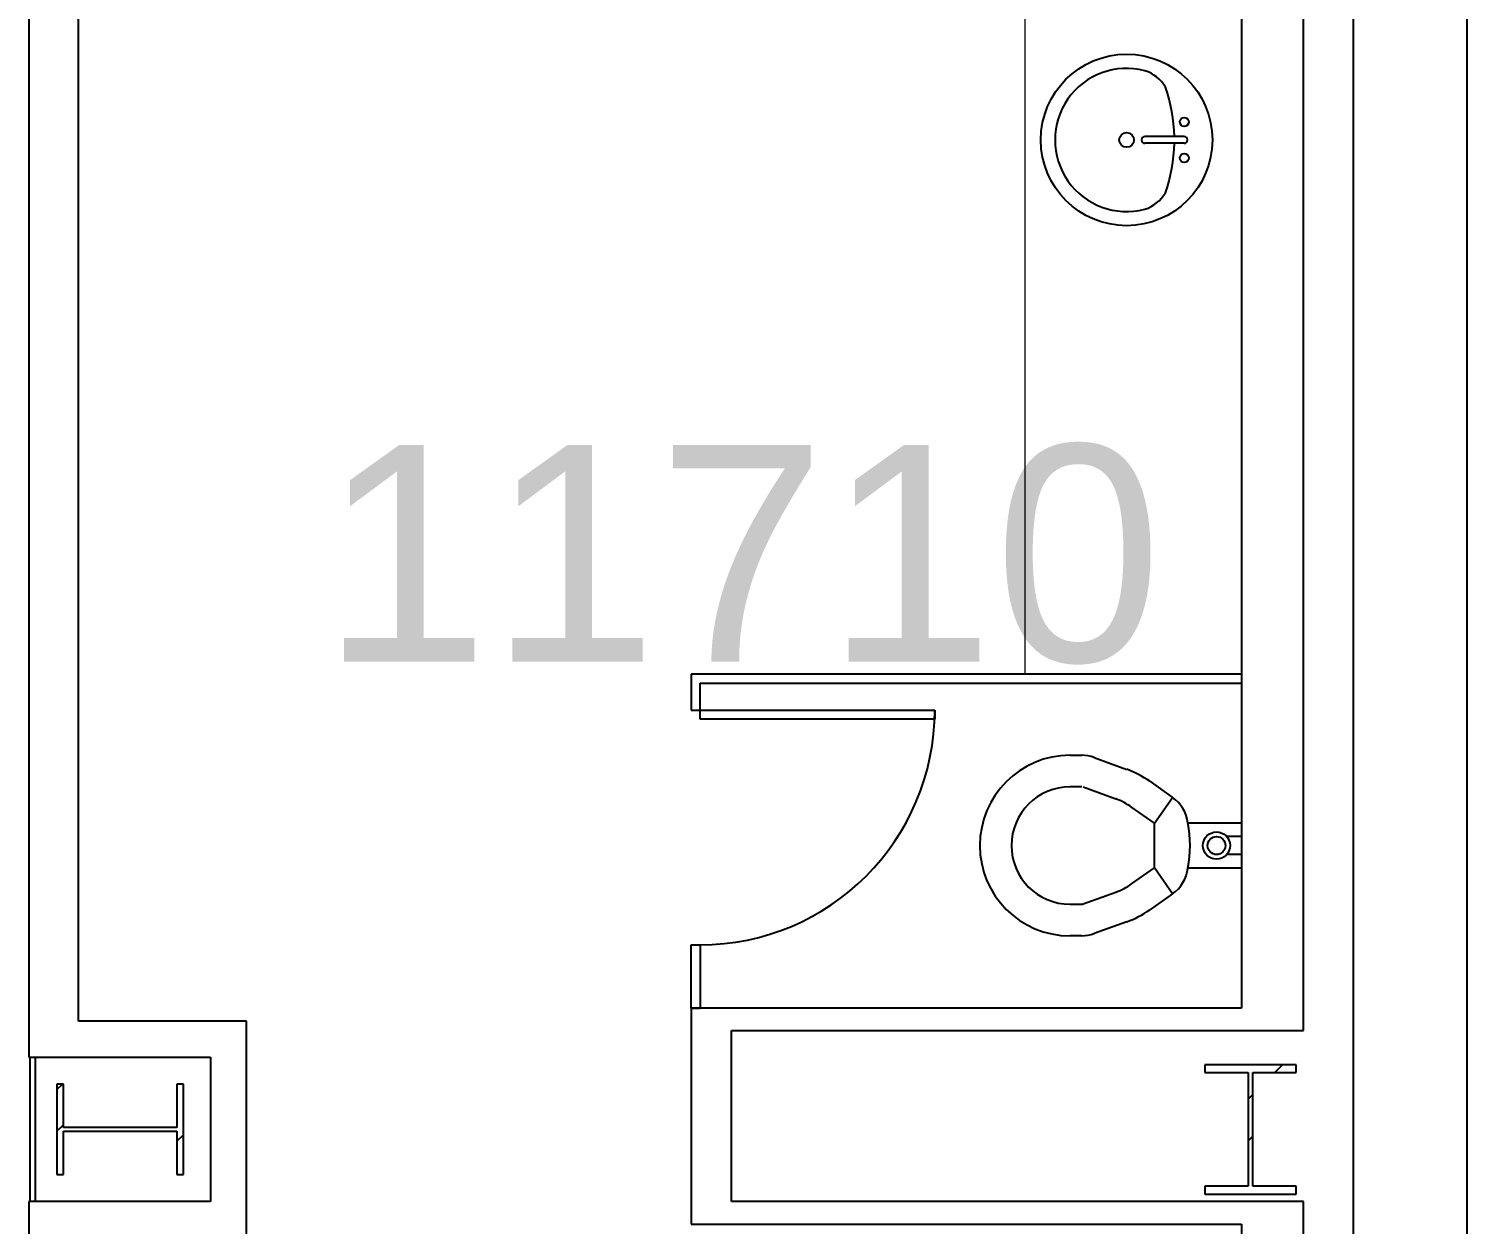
# Model space of a CAD drawing. Header units: inches. Extents: x -60 to 5673, y -29 to 4299.
# Drawn here: x 1983 to 2142.3, y 3073.6 to 3206 of the extents above; entities that cross this region are included whole.
import ezdxf

# ---------------------------------------------------------------- set-up
doc = ezdxf.new("R2010")
doc.units = ezdxf.units.IN
doc.header["$LTSCALE"] = 96
doc.header["$MEASUREMENT"] = 0
for name, color, linetype in [('A-ANNO-ROOM', 4, 'Continuous'), ('A-COLS', 5, 'Continuous'), ('A-FLOR-CASE', 3, 'Continuous'), ('A-FLOR-EVTR', 1, 'Continuous'), ('A-FLOR-PFIX', 2, 'Continuous'), ('A-WALL-FULL', 6, 'Continuous')]:
    doc.layers.add(name, color=color, linetype=linetype)
doc.layers.add('AE-113$0$A-WALL-PATT', color=2, linetype='Continuous', lineweight=9)
doc.styles.add('ARIAL', font='arial.ttf')
pattern_1 = [(0, (0, 0), (30.72, 7.68), [1.267, -21.773, 1.267, -21.773, -122.88]), (0, (0, 0), (30.72, 7.68), [-46.08, 1.267, -44.813, 1.267, -21.773, -53.76]), (0, (0, 0), (30.72, 7.68), [-115.2, 1.267, -14.093, 1.267, -37.133]), (120, (11.52, 3.84), (-22.011075, 22.7643), [1.267, -21.773, 1.267, -21.773, -122.88]), (120, (11.52, 3.84), (-22.011075, 22.7643), [-46.08, 1.267, -44.813, 1.267, -21.773, -53.76]), (120, (11.52, 3.84), (-22.011075, 22.7643), [-115.2, 1.267, -14.093, 1.267, -37.133]), (240, (15.36, 19.2), (-8.708925, -30.4443), [1.267, -21.773, 1.267, -21.773, -122.88]), (240, (15.36, 19.2), (-8.708925, -30.4443), [-46.08, 1.267, -44.813, 1.267, -21.773, -53.76]), (240, (15.36, 19.2), (-8.708925, -30.4443), [-115.2, 1.267, -14.093, 1.267, -37.133])]

msp = doc.modelspace()

# ---------------------------------------------------------------- hatches: boundary and pattern name
at = {"layer": 'A-COLS'}
h = msp.add_hatch(dxfattribs=at)
h.set_pattern_fill('FP_66', color=256, style=0, pattern_type=2)
h.set_pattern_definition([(45, (-0.0003, -2e-06), (-9.503515, 9.503515), []), (45, (-0.0003, 14.4), (-9.503515, 9.503515), [])])
h.paths.add_polyline_path([(2113.26, 3076.92), (2123.39, 3076.92), (2123.39, 3077.78), (2118.58, 3077.78), (2118.58, 3090.38), (2123.39, 3090.38), (2123.39, 3091.23), (2113.26, 3091.23), (2113.26, 3090.38), (2118.07, 3090.38), (2118.07, 3077.78), (2113.26, 3077.78)], flags=0)
h = msp.add_hatch(dxfattribs=at)
h.set_pattern_fill('FP_3', color=256, style=0, pattern_type=2)
h.set_pattern_definition([(45, (0, 0), (-9.503515, 9.503515), []), (45, (0, 14.4), (-9.503515, 9.503515), [])])
h.paths.add_polyline_path([(1986.8, 3079.08), (1986.8, 3083.87), (1999.36, 3083.87), (1999.36, 3079.08), (2000.08, 3079.08), (2000.08, 3089.08), (1999.36, 3089.08), (1999.36, 3084.28), (1986.8, 3084.28), (1986.8, 3089.08), (1986.08, 3089.08), (1986.08, 3079.08)], flags=0)
at = {"layer": 'AE-113$0$A-WALL-PATT', "lineweight": 9}
h = msp.add_hatch(dxfattribs=at)
h.set_pattern_fill('FP_137', color=256, angle=-270, style=0, pattern_type=2)
h.set_pattern_definition([(270, (154091.17, -75712.95), (120, 7e-15), [96, 0, 0, 0]), (270, (154091.17, -75725.44), (120, 7e-15), [96, 0, 0, 0]), (270, (154091.17, -75727.44), (120, 7e-15), [96, 0, 0, 0]), (270, (154091.17, -75729.43), (120, 7e-15), [96, 0, 0, 0]), (270, (154091.17, -75731.44), (120, 7e-15), [96, 0, 0, 0]), (270, (154091.17, -75733.44), (120, 7e-15), [96, 0, 0, 0]), (270, (154091.17, -75735.43), (120, 7e-15), [96, 0, 0, 0]), (270, (154091.17, -75726.43), (120, 7e-15), [96, 0, 0, 0]), (270, (154091.17, -75728.44), (120, 7e-15), [96, 0, 0, 0]), (270, (154091.17, -75730.44), (120, 7e-15), [96, 0, 0, 0]), (270, (154091.17, -75732.43), (120, 7e-15), [96, 0, 0, 0]), (270, (154091.17, -75734.44), (120, 7e-15), [96, 0, 0, 0]), (270, (154091.17, -75736.44), (120, 7e-15), [96, 0, 0, 0]), (270, (154091.17, -75725.95), (120, 7e-15), [96, 0, 0, 0]), (270, (154091.17, -75727.95), (120, 7e-15), [96, 0, 0, 0]), (270, (154091.17, -75729.95), (120, 7e-15), [96, 0, 0, 0]), (270, (154091.17, -75731.95), (120, 7e-15), [96, 0, 0, 0]), (270, (154091.17, -75733.95), (120, 7e-15), [96, 0, 0, 0]), (270, (154091.17, -75735.95), (120, 7e-15), [96, 0, 0, 0]), (270, (154091.17, -75724.95), (120, 7e-15), [96, 0, 0, 0]), (270, (154091.17, -75726.95), (120, 7e-15), [96, 0, 0, 0]), (270, (154091.17, -75728.95), (120, 7e-15), [96, 0, 0, 0]), (270, (154091.17, -75730.95), (120, 7e-15), [96, 0, 0, 0]), (270, (154091.17, -75732.95), (120, 7e-15), [96, 0, 0, 0]), (270, (154091.17, -75734.95), (120, 7e-15), [96, 0, 0, 0]), (270, (154091.17, -75736.95), (120, 7e-15), [96, 0, 0, 0]), (270, (154091.17, -75749.44), (120, 7e-15), [96, 0, 0, 0]), (270, (154091.17, -75751.44), (120, 7e-15), [96, 0, 0, 0]), (270, (154091.17, -75753.43), (120, 7e-15), [96, 0, 0, 0]), (270, (154091.17, -75755.44), (120, 7e-15), [96, 0, 0, 0]), (270, (154091.17, -75757.44), (120, 7e-15), [96, 0, 0, 0]), (270, (154091.17, -75759.43), (120, 7e-15), [96, 0, 0, 0]), (270, (154091.17, -75773.44), (120, 7e-15), [96, 0, 0, 0]), (270, (154091.17, -75775.44), (120, 7e-15), [96, 0, 0, 0]), (270, (154091.17, -75777.43), (120, 7e-15), [96, 0, 0, 0]), (270, (154091.17, -75779.44), (120, 7e-15), [96, 0, 0, 0]), (270, (154091.17, -75781.44), (120, 7e-15), [96, 0, 0, 0]), (270, (154091.17, -75783.43), (120, 7e-15), [96, 0, 0, 0]), (270, (154091.17, -75785.44), (120, 7e-15), [96, 0, 0, 0]), (270, (154091.17, -75787.44), (120, 7e-15), [96, 0, 0, 0]), (270, (154091.17, -75789.43), (120, 7e-15), [96, 0, 0, 0]), (270, (154091.17, -75791.44), (120, 7e-15), [96, 0, 0, 0]), (270, (154091.17, -75793.44), (120, 7e-15), [96, 0, 0, 0]), (270, (154091.17, -75795.43), (120, 7e-15), [96, 0, 0, 0]), (270, (154091.17, -75797.44), (120, 7e-15), [96, 0, 0, 0]), (270, (154091.17, -75799.44), (120, 7e-15), [96, 0, 0, 0]), (270, (154091.17, -75801.43), (120, 7e-15), [96, 0, 0, 0]), (270, (154091.17, -75803.44), (120, 7e-15), [96, 0, 0, 0]), (270, (154091.17, -75805.44), (120, 7e-15), [96, 0, 0, 0]), (270, (154091.17, -75807.43), (120, 7e-15), [96, 0, 0, 0]), (270, (154091.17, -75809.44), (120, 7e-15), [96, 0, 0, 0]), (270, (154091.17, -75811.44), (120, 7e-15), [96, 0, 0, 0]), (270, (154091.17, -75813.43), (120, 7e-15), [96, 0, 0, 0]), (270, (154091.17, -75815.44), (120, 7e-15), [96, 0, 0, 0]), (270, (154091.17, -75817.44), (120, 7e-15), [96, 0, 0, 0]), (270, (154091.17, -75819.43), (120, 7e-15), [96, 0, 0, 0]), (270, (154091.17, -75821.44), (120, 7e-15), [96, 0, 0, 0]), (270, (154091.17, -75823.44), (120, 7e-15), [96, 0, 0, 0]), (270, (154091.17, -75825.43), (120, 7e-15), [96, 0, 0, 0]), (270, (154091.17, -75827.44), (120, 7e-15), [96, 0, 0, 0]), (270, (154091.17, -75829.44), (120, 7e-15), [96, 0, 0, 0]), (270, (154091.17, -75831.43), (120, 7e-15), [96, 0, 0, 0]), (270, (154091.17, -75750.43), (120, 7e-15), [96, 0, 0, 0]), (270, (154091.17, -75752.44), (120, 7e-15), [96, 0, 0, 0]), (270, (154091.17, -75754.44), (120, 7e-15), [96, 0, 0, 0]), (270, (154091.17, -75756.43), (120, 7e-15), [96, 0, 0, 0]), (270, (154091.17, -75758.44), (120, 7e-15), [96, 0, 0, 0]), (270, (154091.17, -75760.44), (120, 7e-15), [96, 0, 0, 0]), (270, (154091.17, -75774.43), (120, 7e-15), [96, 0, 0, 0]), (270, (154091.17, -75776.44), (120, 7e-15), [96, 0, 0, 0]), (270, (154091.17, -75778.44), (120, 7e-15), [96, 0, 0, 0]), (270, (154091.17, -75780.43), (120, 7e-15), [96, 0, 0, 0]), (270, (154091.17, -75782.44), (120, 7e-15), [96, 0, 0, 0]), (270, (154091.17, -75784.44), (120, 7e-15), [96, 0, 0, 0]), (270, (154091.17, -75786.43), (120, 7e-15), [96, 0, 0, 0]), (270, (154091.17, -75788.44), (120, 7e-15), [96, 0, 0, 0]), (270, (154091.17, -75790.44), (120, 7e-15), [96, 0, 0, 0]), (270, (154091.17, -75792.43), (120, 7e-15), [96, 0, 0, 0]), (270, (154091.17, -75794.44), (120, 7e-15), [96, 0, 0, 0]), (270, (154091.17, -75796.44), (120, 7e-15), [96, 0, 0, 0]), (270, (154091.17, -75798.43), (120, 7e-15), [96, 0, 0, 0]), (270, (154091.17, -75800.44), (120, 7e-15), [96, 0, 0, 0]), (270, (154091.17, -75802.44), (120, 7e-15), [96, 0, 0, 0]), (270, (154091.17, -75804.43), (120, 7e-15), [96, 0, 0, 0]), (270, (154091.17, -75806.44), (120, 7e-15), [96, 0, 0, 0]), (270, (154091.17, -75808.44), (120, 7e-15), [96, 0, 0, 0]), (270, (154091.17, -75810.43), (120, 7e-15), [96, 0, 0, 0]), (270, (154091.17, -75812.44), (120, 7e-15), [96, 0, 0, 0]), (270, (154091.17, -75814.44), (120, 7e-15), [96, 0, 0, 0]), (270, (154091.17, -75816.43), (120, 7e-15), [96, 0, 0, 0]), (270, (154091.17, -75818.44), (120, 7e-15), [96, 0, 0, 0]), (270, (154091.17, -75820.44), (120, 7e-15), [96, 0, 0, 0]), (270, (154091.17, -75822.43), (120, 7e-15), [96, 0, 0, 0]), (270, (154091.17, -75824.44), (120, 7e-15), [96, 0, 0, 0]), (270, (154091.17, -75826.44), (120, 7e-15), [96, 0, 0, 0]), (270, (154091.17, -75828.43), (120, 7e-15), [96, 0, 0, 0]), (270, (154091.17, -75830.44), (120, 7e-15), [96, 0, 0, 0]), (270, (154091.17, -75832.44), (120, 7e-15), [96, 0, 0, 0]), (270, (154091.17, -75749.95), (120, 7e-15), [96, 0, 0, 0]), (270, (154091.17, -75751.95), (120, 7e-15), [96, 0, 0, 0]), (270, (154091.17, -75753.95), (120, 7e-15), [96, 0, 0, 0]), (270, (154091.17, -75755.95), (120, 7e-15), [96, 0, 0, 0]), (270, (154091.17, -75757.95), (120, 7e-15), [96, 0, 0, 0]), (270, (154091.17, -75759.95), (120, 7e-15), [96, 0, 0, 0]), (270, (154091.17, -75773.95), (120, 7e-15), [96, 0, 0, 0]), (270, (154091.17, -75775.95), (120, 7e-15), [96, 0, 0, 0]), (270, (154091.17, -75777.95), (120, 7e-15), [96, 0, 0, 0]), (270, (154091.17, -75779.95), (120, 7e-15), [96, 0, 0, 0]), (270, (154091.17, -75781.95), (120, 7e-15), [96, 0, 0, 0]), (270, (154091.17, -75783.95), (120, 7e-15), [96, 0, 0, 0]), (270, (154091.17, -75785.95), (120, 7e-15), [96, 0, 0, 0]), (270, (154091.17, -75787.95), (120, 7e-15), [96, 0, 0, 0]), (270, (154091.17, -75789.95), (120, 7e-15), [96, 0, 0, 0]), (270, (154091.17, -75791.95), (120, 7e-15), [96, 0, 0, 0]), (270, (154091.17, -75793.95), (120, 7e-15), [96, 0, 0, 0]), (270, (154091.17, -75795.95), (120, 7e-15), [96, 0, 0, 0]), (270, (154091.17, -75797.95), (120, 7e-15), [96, 0, 0, 0]), (270, (154091.17, -75799.95), (120, 7e-15), [96, 0, 0, 0]), (270, (154091.17, -75801.95), (120, 7e-15), [96, 0, 0, 0]), (270, (154091.17, -75803.95), (120, 7e-15), [96, 0, 0, 0]), (270, (154091.17, -75805.95), (120, 7e-15), [96, 0, 0, 0]), (270, (154091.17, -75807.95), (120, 7e-15), [96, 0, 0, 0]), (270, (154091.17, -75809.95), (120, 7e-15), [96, 0, 0, 0]), (270, (154091.17, -75811.95), (120, 7e-15), [96, 0, 0, 0]), (270, (154091.17, -75813.95), (120, 7e-15), [96, 0, 0, 0]), (270, (154091.17, -75815.95), (120, 7e-15), [96, 0, 0, 0]), (270, (154091.17, -75817.95), (120, 7e-15), [96, 0, 0, 0]), (270, (154091.17, -75819.95), (120, 7e-15), [96, 0, 0, 0]), (270, (154091.17, -75821.95), (120, 7e-15), [96, 0, 0, 0]), (270, (154091.17, -75823.95), (120, 7e-15), [96, 0, 0, 0]), (270, (154091.17, -75825.95), (120, 7e-15), [96, 0, 0, 0]), (270, (154091.17, -75827.95), (120, 7e-15), [96, 0, 0, 0]), (270, (154091.17, -75829.95), (120, 7e-15), [96, 0, 0, 0]), (270, (154091.17, -75831.95), (120, 7e-15), [96, 0, 0, 0]), (270, (154091.17, -75748.95), (120, 7e-15), [96, 0, 0, 0]), (270, (154091.17, -75750.95), (120, 7e-15), [96, 0, 0, 0]), (270, (154091.17, -75752.95), (120, 7e-15), [96, 0, 0, 0]), (270, (154091.17, -75754.95), (120, 7e-15), [96, 0, 0, 0]), (270, (154091.17, -75756.95), (120, 7e-15), [96, 0, 0, 0]), (270, (154091.17, -75758.95), (120, 7e-15), [96, 0, 0, 0]), (270, (154091.17, -75760.95), (120, 7e-15), [96, 0, 0, 0]), (270, (154091.17, -75772.95), (120, 7e-15), [96, 0, 0, 0]), (270, (154091.17, -75774.95), (120, 7e-15), [96, 0, 0, 0]), (270, (154091.17, -75776.95), (120, 7e-15), [96, 0, 0, 0]), (270, (154091.17, -75778.95), (120, 7e-15), [96, 0, 0, 0]), (270, (154091.17, -75780.95), (120, 7e-15), [96, 0, 0, 0]), (270, (154091.17, -75782.95), (120, 7e-15), [96, 0, 0, 0]), (270, (154091.17, -75784.95), (120, 7e-15), [96, 0, 0, 0]), (270, (154091.17, -75786.95), (120, 7e-15), [96, 0, 0, 0]), (270, (154091.17, -75788.95), (120, 7e-15), [96, 0, 0, 0]), (270, (154091.17, -75790.95), (120, 7e-15), [96, 0, 0, 0]), (270, (154091.17, -75792.95), (120, 7e-15), [96, 0, 0, 0]), (270, (154091.17, -75794.95), (120, 7e-15), [96, 0, 0, 0]), (270, (154091.17, -75796.95), (120, 7e-15), [96, 0, 0, 0]), (270, (154091.17, -75798.95), (120, 7e-15), [96, 0, 0, 0]), (270, (154091.17, -75800.95), (120, 7e-15), [96, 0, 0, 0]), (270, (154091.17, -75802.95), (120, 7e-15), [96, 0, 0, 0]), (270, (154091.17, -75804.95), (120, 7e-15), [96, 0, 0, 0]), (270, (154091.17, -75806.95), (120, 7e-15), [96, 0, 0, 0]), (270, (154091.17, -75808.95), (120, 7e-15), [96, 0, 0, 0]), (270, (154091.17, -75810.95), (120, 7e-15), [96, 0, 0, 0]), (270, (154091.17, -75812.95), (120, 7e-15), [96, 0, 0, 0]), (270, (154091.17, -75814.95), (120, 7e-15), [96, 0, 0, 0]), (270, (154091.17, -75816.95), (120, 7e-15), [96, 0, 0, 0]), (270, (154091.17, -75818.95), (120, 7e-15), [96, 0, 0, 0]), (270, (154091.17, -75820.95), (120, 7e-15), [96, 0, 0, 0]), (270, (154091.17, -75736.95), (120, 7e-15), [96, 0, 0, 0]), (270, (154091.17, -75822.95), (120, 7e-15), [96, 0, 0, 0]), (270, (154091.17, -75824.95), (120, 7e-15), [96, 0, 0, 0]), (270, (154091.17, -75826.95), (120, 7e-15), [96, 0, 0, 0]), (270, (154091.17, -75828.95), (120, 7e-15), [96, 0, 0, 0]), (270, (154091.17, -75830.95), (120, 7e-15), [96, 0, 0, 0]), (270, (154091.17, -75832.95), (120, 7e-15), [96, 0, 0, 0])])
h.paths.add_polyline_path([(1986.95, 3093.08), (2005.58, 3093.08), (2005.58, 3094.58), (1986.95, 3094.58), (1986.95, 3093.41)], flags=0)
h = msp.add_hatch(dxfattribs=at)
h.set_pattern_fill('FP_1', color=256, style=0, pattern_type=2)
h.set_pattern_definition(pattern_1)
h.paths.add_polyline_path([(1983.7, 3076.08), (1983.7, 3092.08), (1983.08, 3092.08), (1983.08, 3076.08)], flags=0)
h = msp.add_hatch(dxfattribs=at)
h.set_pattern_fill('FP_138', color=256, angle=90, style=0, pattern_type=2)
h.set_pattern_definition([(180, (-80792.79, -155180.16), (-1e-14, -120), [96, 0, 0, 0]), (180, (-80805.28, -155180.16), (-1e-14, -120), [96, 0, 0, 0]), (180, (-80807.28, -155180.16), (-1e-14, -120), [96, 0, 0, 0]), (180, (-80809.28, -155180.16), (-1e-14, -120), [96, 0, 0, 0]), (180, (-80811.28, -155180.16), (-1e-14, -120), [96, 0, 0, 0]), (180, (-80813.28, -155180.16), (-1e-14, -120), [96, 0, 0, 0]), (180, (-80815.28, -155180.16), (-1e-14, -120), [96, 0, 0, 0]), (180, (-80806.28, -155180.16), (-1e-14, -120), [96, 0, 0, 0]), (180, (-80808.28, -155180.16), (-1e-14, -120), [96, 0, 0, 0]), (180, (-80810.28, -155180.16), (-1e-14, -120), [96, 0, 0, 0]), (180, (-80812.28, -155180.16), (-1e-14, -120), [96, 0, 0, 0]), (180, (-80814.28, -155180.16), (-1e-14, -120), [96, 0, 0, 0]), (180, (-80816.28, -155180.16), (-1e-14, -120), [96, 0, 0, 0]), (180, (-80805.79, -155180.16), (-1e-14, -120), [96, 0, 0, 0]), (180, (-80807.79, -155180.16), (-1e-14, -120), [96, 0, 0, 0]), (180, (-80809.79, -155180.16), (-1e-14, -120), [96, 0, 0, 0]), (180, (-80811.79, -155180.16), (-1e-14, -120), [96, 0, 0, 0]), (180, (-80813.79, -155180.16), (-1e-14, -120), [96, 0, 0, 0]), (180, (-80815.79, -155180.16), (-1e-14, -120), [96, 0, 0, 0]), (180, (-80804.79, -155180.16), (-1e-14, -120), [96, 0, 0, 0]), (180, (-80806.79, -155180.16), (-1e-14, -120), [96, 0, 0, 0]), (180, (-80808.79, -155180.16), (-1e-14, -120), [96, 0, 0, 0]), (180, (-80810.79, -155180.16), (-1e-14, -120), [96, 0, 0, 0]), (180, (-80812.79, -155180.16), (-1e-14, -120), [96, 0, 0, 0]), (180, (-80814.79, -155180.16), (-1e-14, -120), [96, 0, 0, 0]), (180, (-80816.79, -155180.16), (-1e-14, -120), [96, 0, 0, 0]), (180, (-80829.28, -155180.16), (-1e-14, -120), [96, 0, 0, 0]), (180, (-80831.28, -155180.16), (-1e-14, -120), [96, 0, 0, 0]), (180, (-80833.28, -155180.16), (-1e-14, -120), [96, 0, 0, 0]), (180, (-80835.28, -155180.16), (-1e-14, -120), [96, 0, 0, 0]), (180, (-80837.28, -155180.16), (-1e-14, -120), [96, 0, 0, 0]), (180, (-80839.28, -155180.16), (-1e-14, -120), [96, 0, 0, 0]), (180, (-80853.28, -155180.16), (-1e-14, -120), [96, 0, 0, 0]), (180, (-80855.28, -155180.16), (-1e-14, -120), [96, 0, 0, 0]), (180, (-80857.28, -155180.16), (-1e-14, -120), [96, 0, 0, 0]), (180, (-80859.28, -155180.16), (-1e-14, -120), [96, 0, 0, 0]), (180, (-80861.28, -155180.16), (-1e-14, -120), [96, 0, 0, 0]), (180, (-80863.28, -155180.16), (-1e-14, -120), [96, 0, 0, 0]), (180, (-80865.28, -155180.16), (-1e-14, -120), [96, 0, 0, 0]), (180, (-80867.28, -155180.16), (-1e-14, -120), [96, 0, 0, 0]), (180, (-80869.28, -155180.16), (-1e-14, -120), [96, 0, 0, 0]), (180, (-80871.28, -155180.16), (-1e-14, -120), [96, 0, 0, 0]), (180, (-80873.28, -155180.16), (-1e-14, -120), [96, 0, 0, 0]), (180, (-80875.28, -155180.16), (-1e-14, -120), [96, 0, 0, 0]), (180, (-80877.28, -155180.16), (-1e-14, -120), [96, 0, 0, 0]), (180, (-80879.28, -155180.16), (-1e-14, -120), [96, 0, 0, 0]), (180, (-80881.28, -155180.16), (-1e-14, -120), [96, 0, 0, 0]), (180, (-80883.28, -155180.16), (-1e-14, -120), [96, 0, 0, 0]), (180, (-80885.28, -155180.16), (-1e-14, -120), [96, 0, 0, 0]), (180, (-80887.28, -155180.16), (-1e-14, -120), [96, 0, 0, 0]), (180, (-80889.28, -155180.16), (-1e-14, -120), [96, 0, 0, 0]), (180, (-80891.28, -155180.16), (-1e-14, -120), [96, 0, 0, 0]), (180, (-80893.28, -155180.16), (-1e-14, -120), [96, 0, 0, 0]), (180, (-80895.28, -155180.16), (-1e-14, -120), [96, 0, 0, 0]), (180, (-80897.28, -155180.16), (-1e-14, -120), [96, 0, 0, 0]), (180, (-80899.28, -155180.16), (-1e-14, -120), [96, 0, 0, 0]), (180, (-80901.28, -155180.16), (-1e-14, -120), [96, 0, 0, 0]), (180, (-80903.28, -155180.16), (-1e-14, -120), [96, 0, 0, 0]), (180, (-80905.28, -155180.16), (-1e-14, -120), [96, 0, 0, 0]), (180, (-80907.28, -155180.16), (-1e-14, -120), [96, 0, 0, 0]), (180, (-80909.28, -155180.16), (-1e-14, -120), [96, 0, 0, 0]), (180, (-80911.28, -155180.16), (-1e-14, -120), [96, 0, 0, 0]), (180, (-80830.28, -155180.16), (-1e-14, -120), [96, 0, 0, 0]), (180, (-80832.28, -155180.16), (-1e-14, -120), [96, 0, 0, 0]), (180, (-80834.28, -155180.16), (-1e-14, -120), [96, 0, 0, 0]), (180, (-80836.28, -155180.16), (-1e-14, -120), [96, 0, 0, 0]), (180, (-80838.28, -155180.16), (-1e-14, -120), [96, 0, 0, 0]), (180, (-80840.28, -155180.16), (-1e-14, -120), [96, 0, 0, 0]), (180, (-80854.28, -155180.16), (-1e-14, -120), [96, 0, 0, 0]), (180, (-80856.28, -155180.16), (-1e-14, -120), [96, 0, 0, 0]), (180, (-80858.28, -155180.16), (-1e-14, -120), [96, 0, 0, 0]), (180, (-80860.28, -155180.16), (-1e-14, -120), [96, 0, 0, 0]), (180, (-80862.28, -155180.16), (-1e-14, -120), [96, 0, 0, 0]), (180, (-80864.28, -155180.16), (-1e-14, -120), [96, 0, 0, 0]), (180, (-80866.28, -155180.16), (-1e-14, -120), [96, 0, 0, 0]), (180, (-80868.28, -155180.16), (-1e-14, -120), [96, 0, 0, 0]), (180, (-80870.28, -155180.16), (-1e-14, -120), [96, 0, 0, 0]), (180, (-80872.28, -155180.16), (-1e-14, -120), [96, 0, 0, 0]), (180, (-80874.28, -155180.16), (-1e-14, -120), [96, 0, 0, 0]), (180, (-80876.28, -155180.16), (-1e-14, -120), [96, 0, 0, 0]), (180, (-80878.28, -155180.16), (-1e-14, -120), [96, 0, 0, 0]), (180, (-80880.28, -155180.16), (-1e-14, -120), [96, 0, 0, 0]), (180, (-80882.28, -155180.16), (-1e-14, -120), [96, 0, 0, 0]), (180, (-80884.28, -155180.16), (-1e-14, -120), [96, 0, 0, 0]), (180, (-80886.28, -155180.16), (-1e-14, -120), [96, 0, 0, 0]), (180, (-80888.28, -155180.16), (-1e-14, -120), [96, 0, 0, 0]), (180, (-80890.28, -155180.16), (-1e-14, -120), [96, 0, 0, 0]), (180, (-80892.28, -155180.16), (-1e-14, -120), [96, 0, 0, 0]), (180, (-80894.28, -155180.16), (-1e-14, -120), [96, 0, 0, 0]), (180, (-80896.28, -155180.16), (-1e-14, -120), [96, 0, 0, 0]), (180, (-80898.28, -155180.16), (-1e-14, -120), [96, 0, 0, 0]), (180, (-80900.28, -155180.16), (-1e-14, -120), [96, 0, 0, 0]), (180, (-80902.28, -155180.16), (-1e-14, -120), [96, 0, 0, 0]), (180, (-80904.28, -155180.16), (-1e-14, -120), [96, 0, 0, 0]), (180, (-80906.28, -155180.16), (-1e-14, -120), [96, 0, 0, 0]), (180, (-80908.28, -155180.16), (-1e-14, -120), [96, 0, 0, 0]), (180, (-80910.28, -155180.16), (-1e-14, -120), [96, 0, 0, 0]), (180, (-80912.28, -155180.16), (-1e-14, -120), [96, 0, 0, 0]), (180, (-80829.79, -155180.16), (-1e-14, -120), [96, 0, 0, 0]), (180, (-80831.79, -155180.16), (-1e-14, -120), [96, 0, 0, 0]), (180, (-80833.79, -155180.16), (-1e-14, -120), [96, 0, 0, 0]), (180, (-80835.79, -155180.16), (-1e-14, -120), [96, 0, 0, 0]), (180, (-80837.79, -155180.16), (-1e-14, -120), [96, 0, 0, 0]), (180, (-80839.79, -155180.16), (-1e-14, -120), [96, 0, 0, 0]), (180, (-80853.79, -155180.16), (-1e-14, -120), [96, 0, 0, 0]), (180, (-80855.79, -155180.16), (-1e-14, -120), [96, 0, 0, 0]), (180, (-80857.79, -155180.16), (-1e-14, -120), [96, 0, 0, 0]), (180, (-80859.79, -155180.16), (-1e-14, -120), [96, 0, 0, 0]), (180, (-80861.79, -155180.16), (-1e-14, -120), [96, 0, 0, 0]), (180, (-80863.79, -155180.16), (-1e-14, -120), [96, 0, 0, 0]), (180, (-80865.79, -155180.16), (-1e-14, -120), [96, 0, 0, 0]), (180, (-80867.79, -155180.16), (-1e-14, -120), [96, 0, 0, 0]), (180, (-80869.79, -155180.16), (-1e-14, -120), [96, 0, 0, 0]), (180, (-80871.79, -155180.16), (-1e-14, -120), [96, 0, 0, 0]), (180, (-80873.79, -155180.16), (-1e-14, -120), [96, 0, 0, 0]), (180, (-80875.79, -155180.16), (-1e-14, -120), [96, 0, 0, 0]), (180, (-80877.79, -155180.16), (-1e-14, -120), [96, 0, 0, 0]), (180, (-80879.79, -155180.16), (-1e-14, -120), [96, 0, 0, 0]), (180, (-80881.79, -155180.16), (-1e-14, -120), [96, 0, 0, 0]), (180, (-80883.79, -155180.16), (-1e-14, -120), [96, 0, 0, 0]), (180, (-80885.79, -155180.16), (-1e-14, -120), [96, 0, 0, 0]), (180, (-80887.79, -155180.16), (-1e-14, -120), [96, 0, 0, 0]), (180, (-80889.79, -155180.16), (-1e-14, -120), [96, 0, 0, 0]), (180, (-80891.79, -155180.16), (-1e-14, -120), [96, 0, 0, 0]), (180, (-80893.79, -155180.16), (-1e-14, -120), [96, 0, 0, 0]), (180, (-80895.79, -155180.16), (-1e-14, -120), [96, 0, 0, 0]), (180, (-80897.79, -155180.16), (-1e-14, -120), [96, 0, 0, 0]), (180, (-80899.79, -155180.16), (-1e-14, -120), [96, 0, 0, 0]), (180, (-80901.79, -155180.16), (-1e-14, -120), [96, 0, 0, 0]), (180, (-80903.79, -155180.16), (-1e-14, -120), [96, 0, 0, 0]), (180, (-80905.79, -155180.16), (-1e-14, -120), [96, 0, 0, 0]), (180, (-80907.79, -155180.16), (-1e-14, -120), [96, 0, 0, 0]), (180, (-80909.79, -155180.16), (-1e-14, -120), [96, 0, 0, 0]), (180, (-80911.79, -155180.16), (-1e-14, -120), [96, 0, 0, 0]), (180, (-80828.79, -155180.16), (-1e-14, -120), [96, 0, 0, 0]), (180, (-80830.79, -155180.16), (-1e-14, -120), [96, 0, 0, 0]), (180, (-80832.79, -155180.16), (-1e-14, -120), [96, 0, 0, 0]), (180, (-80834.79, -155180.16), (-1e-14, -120), [96, 0, 0, 0]), (180, (-80836.79, -155180.16), (-1e-14, -120), [96, 0, 0, 0]), (180, (-80838.79, -155180.16), (-1e-14, -120), [96, 0, 0, 0]), (180, (-80840.79, -155180.16), (-1e-14, -120), [96, 0, 0, 0]), (180, (-80852.79, -155180.16), (-1e-14, -120), [96, 0, 0, 0]), (180, (-80854.79, -155180.16), (-1e-14, -120), [96, 0, 0, 0]), (180, (-80856.79, -155180.16), (-1e-14, -120), [96, 0, 0, 0]), (180, (-80858.79, -155180.16), (-1e-14, -120), [96, 0, 0, 0]), (180, (-80860.79, -155180.16), (-1e-14, -120), [96, 0, 0, 0]), (180, (-80862.79, -155180.16), (-1e-14, -120), [96, 0, 0, 0]), (180, (-80864.79, -155180.16), (-1e-14, -120), [96, 0, 0, 0]), (180, (-80866.79, -155180.16), (-1e-14, -120), [96, 0, 0, 0]), (180, (-80868.79, -155180.16), (-1e-14, -120), [96, 0, 0, 0]), (180, (-80870.79, -155180.16), (-1e-14, -120), [96, 0, 0, 0]), (180, (-80872.79, -155180.16), (-1e-14, -120), [96, 0, 0, 0]), (180, (-80874.79, -155180.16), (-1e-14, -120), [96, 0, 0, 0]), (180, (-80876.79, -155180.16), (-1e-14, -120), [96, 0, 0, 0]), (180, (-80878.79, -155180.16), (-1e-14, -120), [96, 0, 0, 0]), (180, (-80880.79, -155180.16), (-1e-14, -120), [96, 0, 0, 0]), (180, (-80882.79, -155180.16), (-1e-14, -120), [96, 0, 0, 0]), (180, (-80884.79, -155180.16), (-1e-14, -120), [96, 0, 0, 0]), (180, (-80886.79, -155180.16), (-1e-14, -120), [96, 0, 0, 0]), (180, (-80888.79, -155180.16), (-1e-14, -120), [96, 0, 0, 0]), (180, (-80890.79, -155180.16), (-1e-14, -120), [96, 0, 0, 0]), (180, (-80892.79, -155180.16), (-1e-14, -120), [96, 0, 0, 0]), (180, (-80894.79, -155180.16), (-1e-14, -120), [96, 0, 0, 0]), (180, (-80896.79, -155180.16), (-1e-14, -120), [96, 0, 0, 0]), (180, (-80898.79, -155180.16), (-1e-14, -120), [96, 0, 0, 0]), (180, (-80900.79, -155180.16), (-1e-14, -120), [96, 0, 0, 0]), (180, (-80816.79, -155180.16), (-1e-14, -120), [96, 0, 0, 0]), (180, (-80902.79, -155180.16), (-1e-14, -120), [96, 0, 0, 0]), (180, (-80904.79, -155180.16), (-1e-14, -120), [96, 0, 0, 0]), (180, (-80906.79, -155180.16), (-1e-14, -120), [96, 0, 0, 0]), (180, (-80908.79, -155180.16), (-1e-14, -120), [96, 0, 0, 0]), (180, (-80910.79, -155180.16), (-1e-14, -120), [96, 0, 0, 0]), (180, (-80912.79, -155180.16), (-1e-14, -120), [96, 0, 0, 0])])
h.paths.add_polyline_path([(2004.08, 3073.58), (2005.58, 3073.62), (2005.58, 3093.08), (2004.08, 3093.08), (2004.08, 3073.62)], flags=0)
h = msp.add_hatch(dxfattribs=at)
h.set_pattern_fill('FP_139', color=256, angle=90, style=0, pattern_type=2)
h.set_pattern_definition([(90, (-160259.32, 79706.48), (-120, 7e-15), [96, 0, 0, 0]), (90, (-160259.32, 79718.97), (-120, 7e-15), [96, 0, 0, 0]), (90, (-160259.32, 79720.97), (-120, 7e-15), [96, 0, 0, 0]), (90, (-160259.32, 79722.97), (-120, 7e-15), [96, 0, 0, 0]), (90, (-160259.32, 79724.97), (-120, 7e-15), [96, 0, 0, 0]), (90, (-160259.32, 79726.97), (-120, 7e-15), [96, 0, 0, 0]), (90, (-160259.32, 79728.97), (-120, 7e-15), [96, 0, 0, 0]), (90, (-160259.32, 79719.97), (-120, 7e-15), [96, 0, 0, 0]), (90, (-160259.32, 79721.97), (-120, 7e-15), [96, 0, 0, 0]), (90, (-160259.32, 79723.97), (-120, 7e-15), [96, 0, 0, 0]), (90, (-160259.32, 79725.97), (-120, 7e-15), [96, 0, 0, 0]), (90, (-160259.32, 79727.97), (-120, 7e-15), [96, 0, 0, 0]), (90, (-160259.32, 79729.97), (-120, 7e-15), [96, 0, 0, 0]), (90, (-160259.32, 79719.48), (-120, 7e-15), [96, 0, 0, 0]), (90, (-160259.32, 79721.48), (-120, 7e-15), [96, 0, 0, 0]), (90, (-160259.32, 79723.48), (-120, 7e-15), [96, 0, 0, 0]), (90, (-160259.32, 79725.48), (-120, 7e-15), [96, 0, 0, 0]), (90, (-160259.32, 79727.48), (-120, 7e-15), [96, 0, 0, 0]), (90, (-160259.32, 79729.48), (-120, 7e-15), [96, 0, 0, 0]), (90, (-160259.32, 79718.48), (-120, 7e-15), [96, 0, 0, 0]), (90, (-160259.32, 79720.48), (-120, 7e-15), [96, 0, 0, 0]), (90, (-160259.32, 79722.48), (-120, 7e-15), [96, 0, 0, 0]), (90, (-160259.32, 79724.48), (-120, 7e-15), [96, 0, 0, 0]), (90, (-160259.32, 79726.48), (-120, 7e-15), [96, 0, 0, 0]), (90, (-160259.32, 79728.48), (-120, 7e-15), [96, 0, 0, 0]), (90, (-160259.32, 79730.48), (-120, 7e-15), [96, 0, 0, 0]), (90, (-160259.32, 79742.97), (-120, 7e-15), [96, 0, 0, 0]), (90, (-160259.32, 79744.97), (-120, 7e-15), [96, 0, 0, 0]), (90, (-160259.32, 79746.97), (-120, 7e-15), [96, 0, 0, 0]), (90, (-160259.32, 79748.97), (-120, 7e-15), [96, 0, 0, 0]), (90, (-160259.32, 79750.97), (-120, 7e-15), [96, 0, 0, 0]), (90, (-160259.32, 79752.97), (-120, 7e-15), [96, 0, 0, 0]), (90, (-160259.32, 79766.97), (-120, 7e-15), [96, 0, 0, 0]), (90, (-160259.32, 79768.97), (-120, 7e-15), [96, 0, 0, 0]), (90, (-160259.32, 79770.97), (-120, 7e-15), [96, 0, 0, 0]), (90, (-160259.32, 79772.97), (-120, 7e-15), [96, 0, 0, 0]), (90, (-160259.32, 79774.97), (-120, 7e-15), [96, 0, 0, 0]), (90, (-160259.32, 79776.97), (-120, 7e-15), [96, 0, 0, 0]), (90, (-160259.32, 79778.97), (-120, 7e-15), [96, 0, 0, 0]), (90, (-160259.32, 79780.97), (-120, 7e-15), [96, 0, 0, 0]), (90, (-160259.32, 79782.97), (-120, 7e-15), [96, 0, 0, 0]), (90, (-160259.32, 79784.97), (-120, 7e-15), [96, 0, 0, 0]), (90, (-160259.32, 79786.97), (-120, 7e-15), [96, 0, 0, 0]), (90, (-160259.32, 79788.97), (-120, 7e-15), [96, 0, 0, 0]), (90, (-160259.32, 79790.97), (-120, 7e-15), [96, 0, 0, 0]), (90, (-160259.32, 79792.97), (-120, 7e-15), [96, 0, 0, 0]), (90, (-160259.32, 79794.97), (-120, 7e-15), [96, 0, 0, 0]), (90, (-160259.32, 79796.97), (-120, 7e-15), [96, 0, 0, 0]), (90, (-160259.32, 79798.97), (-120, 7e-15), [96, 0, 0, 0]), (90, (-160259.32, 79800.97), (-120, 7e-15), [96, 0, 0, 0]), (90, (-160259.32, 79802.97), (-120, 7e-15), [96, 0, 0, 0]), (90, (-160259.32, 79804.97), (-120, 7e-15), [96, 0, 0, 0]), (90, (-160259.32, 79806.97), (-120, 7e-15), [96, 0, 0, 0]), (90, (-160259.32, 79808.97), (-120, 7e-15), [96, 0, 0, 0]), (90, (-160259.32, 79810.97), (-120, 7e-15), [96, 0, 0, 0]), (90, (-160259.32, 79812.97), (-120, 7e-15), [96, 0, 0, 0]), (90, (-160259.32, 79814.97), (-120, 7e-15), [96, 0, 0, 0]), (90, (-160259.32, 79816.97), (-120, 7e-15), [96, 0, 0, 0]), (90, (-160259.32, 79818.97), (-120, 7e-15), [96, 0, 0, 0]), (90, (-160259.32, 79820.97), (-120, 7e-15), [96, 0, 0, 0]), (90, (-160259.32, 79822.97), (-120, 7e-15), [96, 0, 0, 0]), (90, (-160259.32, 79824.97), (-120, 7e-15), [96, 0, 0, 0]), (90, (-160259.32, 79743.97), (-120, 7e-15), [96, 0, 0, 0]), (90, (-160259.32, 79745.97), (-120, 7e-15), [96, 0, 0, 0]), (90, (-160259.32, 79747.97), (-120, 7e-15), [96, 0, 0, 0]), (90, (-160259.32, 79749.97), (-120, 7e-15), [96, 0, 0, 0]), (90, (-160259.32, 79751.97), (-120, 7e-15), [96, 0, 0, 0]), (90, (-160259.32, 79753.97), (-120, 7e-15), [96, 0, 0, 0]), (90, (-160259.32, 79767.97), (-120, 7e-15), [96, 0, 0, 0]), (90, (-160259.32, 79769.97), (-120, 7e-15), [96, 0, 0, 0]), (90, (-160259.32, 79771.97), (-120, 7e-15), [96, 0, 0, 0]), (90, (-160259.32, 79773.97), (-120, 7e-15), [96, 0, 0, 0]), (90, (-160259.32, 79775.97), (-120, 7e-15), [96, 0, 0, 0]), (90, (-160259.32, 79777.97), (-120, 7e-15), [96, 0, 0, 0]), (90, (-160259.32, 79779.97), (-120, 7e-15), [96, 0, 0, 0]), (90, (-160259.32, 79781.97), (-120, 7e-15), [96, 0, 0, 0]), (90, (-160259.32, 79783.97), (-120, 7e-15), [96, 0, 0, 0]), (90, (-160259.32, 79785.97), (-120, 7e-15), [96, 0, 0, 0]), (90, (-160259.32, 79787.97), (-120, 7e-15), [96, 0, 0, 0]), (90, (-160259.32, 79789.97), (-120, 7e-15), [96, 0, 0, 0]), (90, (-160259.32, 79791.97), (-120, 7e-15), [96, 0, 0, 0]), (90, (-160259.32, 79793.97), (-120, 7e-15), [96, 0, 0, 0]), (90, (-160259.32, 79795.97), (-120, 7e-15), [96, 0, 0, 0]), (90, (-160259.32, 79797.97), (-120, 7e-15), [96, 0, 0, 0]), (90, (-160259.32, 79799.97), (-120, 7e-15), [96, 0, 0, 0]), (90, (-160259.32, 79801.97), (-120, 7e-15), [96, 0, 0, 0]), (90, (-160259.32, 79803.97), (-120, 7e-15), [96, 0, 0, 0]), (90, (-160259.32, 79805.97), (-120, 7e-15), [96, 0, 0, 0]), (90, (-160259.32, 79807.97), (-120, 7e-15), [96, 0, 0, 0]), (90, (-160259.32, 79809.97), (-120, 7e-15), [96, 0, 0, 0]), (90, (-160259.32, 79811.97), (-120, 7e-15), [96, 0, 0, 0]), (90, (-160259.32, 79813.97), (-120, 7e-15), [96, 0, 0, 0]), (90, (-160259.32, 79815.97), (-120, 7e-15), [96, 0, 0, 0]), (90, (-160259.32, 79817.97), (-120, 7e-15), [96, 0, 0, 0]), (90, (-160259.32, 79819.97), (-120, 7e-15), [96, 0, 0, 0]), (90, (-160259.32, 79821.97), (-120, 7e-15), [96, 0, 0, 0]), (90, (-160259.32, 79823.97), (-120, 7e-15), [96, 0, 0, 0]), (90, (-160259.32, 79825.97), (-120, 7e-15), [96, 0, 0, 0]), (90, (-160259.32, 79743.48), (-120, 7e-15), [96, 0, 0, 0]), (90, (-160259.32, 79745.48), (-120, 7e-15), [96, 0, 0, 0]), (90, (-160259.32, 79747.48), (-120, 7e-15), [96, 0, 0, 0]), (90, (-160259.32, 79749.48), (-120, 7e-15), [96, 0, 0, 0]), (90, (-160259.32, 79751.48), (-120, 7e-15), [96, 0, 0, 0]), (90, (-160259.32, 79753.48), (-120, 7e-15), [96, 0, 0, 0]), (90, (-160259.32, 79767.48), (-120, 7e-15), [96, 0, 0, 0]), (90, (-160259.32, 79769.48), (-120, 7e-15), [96, 0, 0, 0]), (90, (-160259.32, 79771.48), (-120, 7e-15), [96, 0, 0, 0]), (90, (-160259.32, 79773.48), (-120, 7e-15), [96, 0, 0, 0]), (90, (-160259.32, 79775.48), (-120, 7e-15), [96, 0, 0, 0]), (90, (-160259.32, 79777.48), (-120, 7e-15), [96, 0, 0, 0]), (90, (-160259.32, 79779.48), (-120, 7e-15), [96, 0, 0, 0]), (90, (-160259.32, 79781.48), (-120, 7e-15), [96, 0, 0, 0]), (90, (-160259.32, 79783.48), (-120, 7e-15), [96, 0, 0, 0]), (90, (-160259.32, 79785.48), (-120, 7e-15), [96, 0, 0, 0]), (90, (-160259.32, 79787.48), (-120, 7e-15), [96, 0, 0, 0]), (90, (-160259.32, 79789.48), (-120, 7e-15), [96, 0, 0, 0]), (90, (-160259.32, 79791.48), (-120, 7e-15), [96, 0, 0, 0]), (90, (-160259.32, 79793.48), (-120, 7e-15), [96, 0, 0, 0]), (90, (-160259.32, 79795.48), (-120, 7e-15), [96, 0, 0, 0]), (90, (-160259.32, 79797.48), (-120, 7e-15), [96, 0, 0, 0]), (90, (-160259.32, 79799.48), (-120, 7e-15), [96, 0, 0, 0]), (90, (-160259.32, 79801.48), (-120, 7e-15), [96, 0, 0, 0]), (90, (-160259.32, 79803.48), (-120, 7e-15), [96, 0, 0, 0]), (90, (-160259.32, 79805.48), (-120, 7e-15), [96, 0, 0, 0]), (90, (-160259.32, 79807.48), (-120, 7e-15), [96, 0, 0, 0]), (90, (-160259.32, 79809.48), (-120, 7e-15), [96, 0, 0, 0]), (90, (-160259.32, 79811.48), (-120, 7e-15), [96, 0, 0, 0]), (90, (-160259.32, 79813.48), (-120, 7e-15), [96, 0, 0, 0]), (90, (-160259.32, 79815.48), (-120, 7e-15), [96, 0, 0, 0]), (90, (-160259.32, 79817.48), (-120, 7e-15), [96, 0, 0, 0]), (90, (-160259.32, 79819.48), (-120, 7e-15), [96, 0, 0, 0]), (90, (-160259.32, 79821.48), (-120, 7e-15), [96, 0, 0, 0]), (90, (-160259.32, 79823.48), (-120, 7e-15), [96, 0, 0, 0]), (90, (-160259.32, 79825.48), (-120, 7e-15), [96, 0, 0, 0]), (90, (-160259.32, 79742.48), (-120, 7e-15), [96, 0, 0, 0]), (90, (-160259.32, 79744.48), (-120, 7e-15), [96, 0, 0, 0]), (90, (-160259.32, 79746.48), (-120, 7e-15), [96, 0, 0, 0]), (90, (-160259.32, 79748.48), (-120, 7e-15), [96, 0, 0, 0]), (90, (-160259.32, 79750.48), (-120, 7e-15), [96, 0, 0, 0]), (90, (-160259.32, 79752.48), (-120, 7e-15), [96, 0, 0, 0]), (90, (-160259.32, 79754.48), (-120, 7e-15), [96, 0, 0, 0]), (90, (-160259.32, 79766.48), (-120, 7e-15), [96, 0, 0, 0]), (90, (-160259.32, 79768.48), (-120, 7e-15), [96, 0, 0, 0]), (90, (-160259.32, 79770.48), (-120, 7e-15), [96, 0, 0, 0]), (90, (-160259.32, 79772.48), (-120, 7e-15), [96, 0, 0, 0]), (90, (-160259.32, 79774.48), (-120, 7e-15), [96, 0, 0, 0]), (90, (-160259.32, 79776.48), (-120, 7e-15), [96, 0, 0, 0]), (90, (-160259.32, 79778.48), (-120, 7e-15), [96, 0, 0, 0]), (90, (-160259.32, 79780.48), (-120, 7e-15), [96, 0, 0, 0]), (90, (-160259.32, 79782.48), (-120, 7e-15), [96, 0, 0, 0]), (90, (-160259.32, 79784.48), (-120, 7e-15), [96, 0, 0, 0]), (90, (-160259.32, 79786.48), (-120, 7e-15), [96, 0, 0, 0]), (90, (-160259.32, 79788.48), (-120, 7e-15), [96, 0, 0, 0]), (90, (-160259.32, 79790.48), (-120, 7e-15), [96, 0, 0, 0]), (90, (-160259.32, 79792.48), (-120, 7e-15), [96, 0, 0, 0]), (90, (-160259.32, 79794.48), (-120, 7e-15), [96, 0, 0, 0]), (90, (-160259.32, 79796.48), (-120, 7e-15), [96, 0, 0, 0]), (90, (-160259.32, 79798.48), (-120, 7e-15), [96, 0, 0, 0]), (90, (-160259.32, 79800.48), (-120, 7e-15), [96, 0, 0, 0]), (90, (-160259.32, 79802.48), (-120, 7e-15), [96, 0, 0, 0]), (90, (-160259.32, 79804.48), (-120, 7e-15), [96, 0, 0, 0]), (90, (-160259.32, 79806.48), (-120, 7e-15), [96, 0, 0, 0]), (90, (-160259.32, 79808.48), (-120, 7e-15), [96, 0, 0, 0]), (90, (-160259.32, 79810.48), (-120, 7e-15), [96, 0, 0, 0]), (90, (-160259.32, 79812.48), (-120, 7e-15), [96, 0, 0, 0]), (90, (-160259.32, 79814.48), (-120, 7e-15), [96, 0, 0, 0]), (90, (-160259.32, 79730.48), (-120, 7e-15), [96, 0, 0, 0]), (90, (-160259.32, 79816.48), (-120, 7e-15), [96, 0, 0, 0]), (90, (-160259.32, 79818.48), (-120, 7e-15), [96, 0, 0, 0]), (90, (-160259.32, 79820.48), (-120, 7e-15), [96, 0, 0, 0]), (90, (-160259.32, 79822.48), (-120, 7e-15), [96, 0, 0, 0]), (90, (-160259.32, 79824.48), (-120, 7e-15), [96, 0, 0, 0]), (90, (-160259.32, 79826.48), (-120, 7e-15), [96, 0, 0, 0])])
h.paths.add_polyline_path([(1990.53, 3073.58), (2004.08, 3073.62), (2004.08, 3075.08), (1986.95, 3075.08), (1986.95, 3073.58), (1988.45, 3073.58)], flags=0)
h = msp.add_hatch(dxfattribs=at)
h.set_pattern_fill('FP_1', color=256, style=0, pattern_type=2)
h.set_pattern_definition(pattern_1)
h.paths.add_polyline_path([(2117.58, 3073.83), (2117.58, 3074.45), (2056.58, 3074.45), (2056.58, 3073.83), (2117.33, 3073.83)], flags=0)

# ---------------------------------------------------------------- linework, layer by layer
at = {"layer": 'A-COLS'}
for p, q in [((2123.39, 3091.23), (2113.26, 3091.23)), ((2113.26, 3091.23), (2113.26, 3090.38)), ((2113.26, 3090.38), (2118.07, 3090.38)), ((2118.07, 3090.38), (2118.07, 3077.78)), ((2118.58, 3077.78), (2118.58, 3090.38)), ((2118.58, 3090.38), (2123.39, 3090.38)), ((2123.39, 3090.38), (2123.39, 3091.23)), ((1986.8, 3089.08), (1986.08, 3089.08)), ((1986.08, 3089.08), (1986.08, 3079.08)), ((1986.8, 3084.28), (1986.8, 3089.08)), ((2000.08, 3089.08), (1999.36, 3089.08)), ((1999.36, 3089.08), (1999.36, 3084.28)), ((2000.08, 3079.08), (2000.08, 3089.08)), ((1999.36, 3084.28), (1986.8, 3084.28)), ((1986.8, 3079.08), (1986.8, 3083.87)), ((1986.8, 3083.87), (1999.36, 3083.87)), ((1999.36, 3083.87), (1999.36, 3079.08)), ((1986.08, 3079.08), (1986.8, 3079.08)), ((1999.36, 3079.08), (2000.08, 3079.08)), ((2118.07, 3077.78), (2113.26, 3077.78)), ((2113.26, 3077.78), (2113.26, 3076.92)), ((2123.39, 3077.78), (2118.58, 3077.78)), ((2123.39, 3076.92), (2123.39, 3077.78)), ((2113.26, 3076.92), (2123.39, 3076.92))]:
    msp.add_line(p, q, dxfattribs=at)
at = {"layer": 'A-FLOR-CASE', "lineweight": 9}
msp.add_line((2093.33, 3245.33), (2093.33, 3134.53), dxfattribs=at)
at = {"layer": 'A-FLOR-EVTR'}
for p, q in [((2056.33, 3134.53), (2056.33, 3130.53)), ((2117.33, 3134.53), (2056.33, 3134.53)), ((2057.33, 3129.53), (2057.33, 3133.53)), ((2057.33, 3133.53), (2117.33, 3133.53)), ((2117.33, 3134.53), (2117.33, 3133.53)), ((2056.33, 3130.53), (2083.33, 3130.53)), ((2083.33, 3130.53), (2083.33, 3129.53)), ((2083.33, 3129.53), (2057.33, 3129.53)), ((2056.33, 3097.53), (2056.33, 3104.53)), ((2056.33, 3104.53), (2057.33, 3104.53)), ((2057.33, 3104.53), (2057.33, 3097.53)), ((2056.33, 3097.53), (2057.33, 3097.53))]:
    msp.add_line(p, q, dxfattribs=at)
msp.add_arc((2057.33, 3130.53), 26, 270, 0, dxfattribs=at)
at = {"layer": 'A-FLOR-PFIX'}
for p, q in [((2110.97, 3194.08), (2106.61, 3194.08)), ((2110.97, 3193.33), (2106.61, 3193.33)), ((2098.33, 3125.53), (2099.62, 3125.53)), ((2100.99, 3125.29), (2104.61, 3123.97)), ((2107.15, 3122.65), (2109.69, 3120.87)), ((2099.62, 3122.03), (2098.33, 3122.03)), ((2103.41, 3120.68), (2099.79, 3122)), ((2107.68, 3118), (2109.69, 3120.87)), ((2107.68, 3118), (2105.14, 3119.78)), ((2107.68, 3113.06), (2107.68, 3118)), ((2111.37, 3118.03), (2117.33, 3118.03)), ((2117.33, 3118.03), (2117.33, 3113.03)), ((2117.33, 3116.53), (2115.67, 3116.53)), ((2117.33, 3114.53), (2115.67, 3114.53)), ((2105.14, 3111.28), (2107.68, 3113.06)), ((2109.69, 3110.19), (2107.68, 3113.06)), ((2117.33, 3113.03), (2111.37, 3113.03)), ((2099.79, 3109.06), (2103.41, 3110.38)), ((2109.69, 3110.19), (2107.15, 3108.41)), ((2098.33, 3109.03), (2099.62, 3109.03)), ((2104.61, 3107.09), (2100.99, 3105.77)), ((2099.62, 3105.53), (2098.33, 3105.53))]:
    msp.add_line(p, q, dxfattribs=at)
for centre, radius in [((2104.59, 3193.7), 9.5), ((2110.97, 3195.7), 0.5), ((2104.59, 3193.7), 0.813), ((2110.97, 3191.7), 0.5), ((2114.55, 3115.53), 1.5), ((2114.55, 3115.53), 0.996)]:
    msp.add_circle(centre, radius, dxfattribs=at)
for centre, radius, start, end in [((2104.59, 3193.7), 7.93, 75.3071, 284.6929), ((2105.35, 3197.45), 4.12, 30.7927, 72.1904), ((2092.07, 3193.7), 17.81, 1.2067, 19.2086), ((2106.61, 3193.7), 0.375, 90, 270), ((2110.97, 3193.7), 0.375, 270, 90), ((2092.07, 3193.7), 17.81, 340.7914, 358.7933), ((2105.35, 3189.95), 4.12, 287.8096, 329.2073), ((2098.33, 3115.53), 10, 90, 270), ((2099.62, 3121.53), 4, 70, 90), ((2100.84, 3113.64), 11, 55, 70), ((2098.33, 3115.53), 6.5, 90, 270), ((2100.84, 3113.64), 7.5, 55, 70), ((2107.39, 3117.59), 4, 6.2451, 55), ((2099, 3115.53), 12.62, 348.5767, 11.4233), ((2107.39, 3113.46), 4, 305, 353.7549), ((2100.84, 3117.42), 7.5, 290, 305), ((2099.62, 3109.53), 0.5, 270, 290), ((2100.84, 3117.42), 11, 290, 305), ((2099.62, 3109.53), 4, 270, 290)]:
    msp.add_arc(centre, radius, start, end, dxfattribs=at)
at = {"layer": 'A-WALL-FULL'}
for p, q in [((2142.33, 2877.33), (2142.33, 3734.33)), ((1982.95, 3245.33), (1982.95, 3092.08)), ((1988.45, 3096.08), (1988.45, 3245.33)), ((2117.33, 3245.33), (2117.33, 3118.03)), ((2124.2, 3095.03), (2124.2, 3245.33)), ((2129.7, 3245.33), (2129.7, 2889.95)), ((2117.33, 3113.03), (2117.33, 3097.53)), ((2117.33, 3097.53), (2056.33, 3097.53)), ((2056.33, 3097.53), (2056.33, 3073.58)), ((2007.08, 3096.08), (1988.45, 3096.08)), ((2007.08, 3072.08), (2007.08, 3096.08)), ((2060.83, 3095.03), (2124.2, 3095.03)), ((2060.83, 3076.08), (2060.83, 3095.03)), ((1982.95, 3092.08), (2003.08, 3092.08)), ((1983.08, 3092.08), (1983.08, 3076.08)), ((1983.7, 3076.08), (1983.7, 3092.08)), ((2003.08, 3092.08), (2003.08, 3076.08)), ((1982.95, 3076.08), (1982.95, 2913.58)), ((2003.08, 3076.08), (1982.95, 3076.08)), ((2124.2, 3076.08), (2060.83, 3076.08)), ((2124.2, 2936.2), (2124.2, 3076.08)), ((2056.33, 3073.58), (2117.33, 3073.58)), ((2117.33, 3073.58), (2117.33, 3058.08))]:
    msp.add_line(p, q, dxfattribs=at)

# ---------------------------------------------------------------- texts
at = {"layer": 'A-ANNO-ROOM', "style": 'ARIAL'}
msp.add_text('11710', height=24, dxfattribs=at).set_placement((2015.32, 3135.91))

doc.saveas('drawing.dxf')
